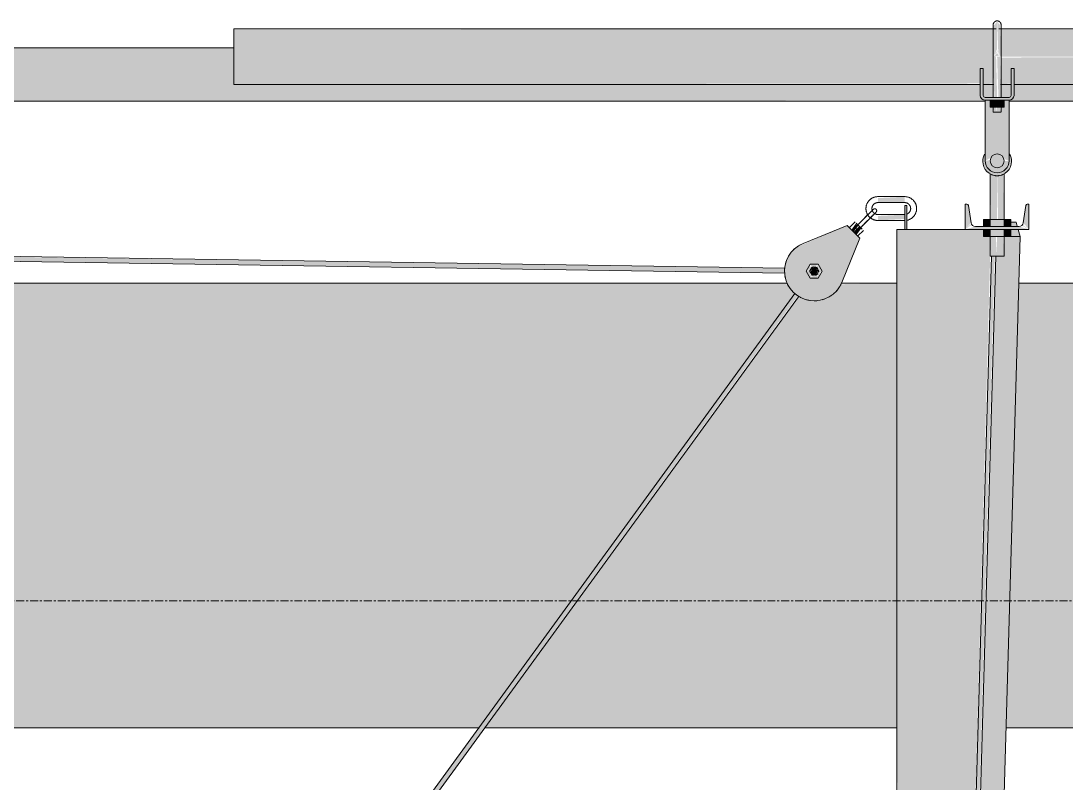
# Model space of a CAD drawing. Header units: inches. Extents: x 21380 to 98133, y -290 to 853.
# Drawn here: x 32478.8 to 32544.5, y 246.5 to 294.5 of the extents above; entities that cross this region are included whole.
import ezdxf

# ---------------------------------------------------------------- set-up
doc = ezdxf.new("R2010")
doc.units = ezdxf.units.IN
doc.header["$MEASUREMENT"] = 0
doc.linetypes.add('Grid Line 1_2_', pattern=[0.875, 0.5, -0.125, 0.125, -0.125])
for name, color, linetype, lineweight in [('A-FLOR-LEVL', 51, 'Continuous', 9), ('M-HVAC-DUCT', 70, 'Continuous', 9), ('Q-SPCQ', 91, 'Continuous', 9), ('S-BEAM', 12, 'Continuous', 9)]:
    doc.layers.add(name, color=color, linetype=linetype, lineweight=lineweight)

# ---------------------------------------------------------------- blocks, each defined once
blk = doc.blocks.new('Basketball_Backstop-Performance_Sports_Systems-3103-Ceiling_Hung - 27_-0_ to 27_-11 7_8_-706978-Building Section - North_South looking East _ Fitness Center')
at = {"layer": 'Q-SPCQ'}
h = blk.add_hatch(color=256, dxfattribs=at)
h.paths.add_polyline_path([(22184.501, 292.25), (22184.803, 292.321), (22184.667, 292.477), (22184.553, 292.321)], flags=0)
h.paths.add_polyline_path([(22184.461, 292.25), (22184.501, 292.25), (22184.501, 292.339)], flags=0)
h.paths.add_polyline_path([(22136.678, 292.25), (22184.461, 292.25), (22184.437, 294), (22136.678, 293.94), (22136.678, 292.703)], flags=0)
h.paths.add_polyline_path([(22184.855, 292.25), (22184.856, 292.336), (22184.803, 292.392)], flags=0)
h.paths.add_polyline_path([(22184.894, 292.25), (22232.678, 292.25), (22232.678, 294), (22184.882, 293.94), (22184.888, 292.475)], flags=0)
h = blk.add_hatch(color=256, dxfattribs=at)
h.paths.add_polyline_path([(22184.501, 292.25), (22184.678, 292.574), (22184.608, 292.542), (22184.553, 292.392)], flags=0)
h.paths.add_polyline_path([(22184.461, 292.25), (22184.678, 292.733), (22184.678, 294.444), (22184.437, 294.188), (22184.465, 293.795), (22184.47, 292.574)], flags=0)
h = blk.add_hatch(color=256, dxfattribs=at)
h.paths.add_polyline_path([(22184.678, 292.733), (22184.745, 292.399), (22184.748, 292.542), (22184.736, 292.574)], flags=0)
h.paths.add_polyline_path([(22184.894, 292.25), (22184.855, 294.264), (22184.678, 294.444), (22184.749, 292.574), (22184.856, 292.336)], flags=0)
h = blk.add_hatch(color=256, dxfattribs=at)
h.paths.add_polyline_path([(22136.678, 290.5), (22183.615, 290.56), (22183.615, 291), (22183.803, 291), (22183.803, 290.5), (22184.436, 290.56), (22184.436, 292.25), (22136.678, 292.25), (22136.678, 290.56)], flags=0)
h.paths.add_polyline_path([(22185.74, 290.5), (22232.678, 290.56), (22232.678, 292.25), (22184.919, 292.194), (22184.919, 290.5), (22185.553, 290.56), (22185.553, 291), (22185.74, 291), (22185.74, 290.529)], flags=0)
h = blk.add_hatch(color=256, dxfattribs=at)
h.paths.add_polyline_path([(22184.613, 288.75), (22184.678, 288.75), (22184.608, 289.062), (22184.436, 289.062), (22184.501, 288.75), (22184.553, 288.75)], flags=0)
h.paths.add_polyline_path([(22184.539, 289.687), (22184.678, 289.687), (22184.613, 292.25), (22184.436, 292.25), (22184.501, 289.687)], flags=0)
h = blk.add_hatch(color=256, dxfattribs=at)
h.paths.add_polyline_path([(22184.743, 288.75), (22184.919, 288.75), (22184.855, 289.062), (22184.678, 289.062), (22184.678, 288.75)], flags=0)
h.paths.add_polyline_path([(22184.803, 289.687), (22184.919, 289.687), (22184.855, 292.25), (22184.678, 292.25), (22184.759, 289.687)], flags=0)
h = blk.add_hatch(color=256, dxfattribs=at)
h.paths.add_polyline_path([(22185.428, 289.5), (22185.428, 289.687), (22183.928, 289.687), (22183.928, 289.5)], flags=0)
h.paths.add_polyline_path([(22183.803, 289.812), (22183.803, 291), (22183.615, 291), (22183.615, 289.812)], flags=0)
h.paths.add_polyline_path([(22185.553, 289.812), (22185.74, 289.812), (22185.74, 291), (22185.553, 291)], flags=0)
h = blk.add_hatch(color=256, dxfattribs=at)
h.paths.add_polyline_path([(22184.678, 284.937), (22185.053, 285.038), (22185.327, 285.312), (22185.428, 285.687), (22185.1, 285.687), (22185.018, 285.491), (22184.737, 285.272), (22184.379, 285.389), (22184.299, 285.586), (22184.296, 285.744), (22183.928, 285.687), (22184.028, 285.312), (22184.303, 285.038), (22184.484, 284.963)], flags=0)
h.paths.add_polyline_path([(22185.428, 285.687), (22185.428, 289.5), (22185.115, 289.5), (22185.115, 289.062), (22184.919, 289.062), (22184.855, 288.75), (22184.436, 288.75), (22184.436, 289.062), (22184.24, 289.062), (22184.24, 289.5), (22183.928, 289.5), (22183.928, 285.687), (22184.299, 285.906), (22184.65, 286.099), (22184.987, 285.997), (22185.145, 285.801)], flags=0)
for points in [[(22184.678, 289.062), (22184.678, 289.5), (22184.24, 289.5), (22184.24, 289.062)], [(22184.678, 289.062), (22185.115, 289.062), (22185.115, 289.5), (22184.678, 289.5)], [(22184.678, 284.75), (22185.165, 284.898), (22185.481, 285.248), (22185.584, 285.656), (22185.463, 286.109), (22185.428, 286.072), (22185.37, 285.415), (22185.19, 285.144), (22184.804, 284.954), (22184.436, 284.983), (22184.127, 285.184), (22183.953, 285.493), (22183.893, 286.109), (22183.777, 285.615), (22183.893, 285.203), (22184.225, 284.871), (22184.605, 284.76)], [(22184.791, 285.265), (22185.1, 285.574), (22185.1, 285.801), (22184.897, 286.066), (22184.565, 286.11), (22184.299, 285.906), (22184.299, 285.469), (22184.459, 285.309)], [(22178.865, 283.069), (22178.865, 283.431), (22177.178, 283.344), (22177.178, 283.069)], [(22178.99, 281.375), (22178.99, 282.875), (22178.865, 282.875), (22178.865, 281.375)], [(22177.178, 281.944), (22178.865, 282.031), (22178.865, 282.306), (22177.178, 282.219), (22177.178, 281.963)], [(22175.653, 281.225), (22175.962, 281.623), (22175.764, 281.711), (22175.52, 281.357), (22175.584, 281.294)], [(22175.84, 281.037), (22176.139, 281.446), (22176.006, 281.578), (22175.653, 281.225), (22175.785, 281.092)], [(22184.245, 281.555), (22184.245, 281.992), (22183.812, 281.992), (22183.812, 281.555)], [(22183.812, 280.937), (22184.245, 280.937), (22184.245, 281.375), (22183.812, 281.375)], [(22185.111, 281.555), (22185.111, 281.992), (22184.245, 281.992), (22184.245, 281.555)], [(22185.111, 280.937), (22185.111, 281.375), (22184.245, 281.375), (22184.245, 280.937)], [(22185.111, 281.555), (22185.544, 281.585), (22185.544, 281.992), (22185.111, 281.992), (22185.111, 281.585)], [(22185.111, 280.937), (22185.544, 280.937), (22185.544, 281.375), (22185.111, 281.375)], [(22181.875, 152.543), (22182.463, 152.543), (22186.13, 280.918), (22185.114, 280.918), (22185.056, 279.687), (22184.601, 279.687), (22180.969, 152.543)], [(22180.969, 152.543), (22184.526, 279.687), (22184.32, 279.687), (22180.944, 159.485), (22180.944, 152.633)], [(22173.053, 278.533), (22173.303, 278.533), (22173.402, 278.783), (22173.243, 278.991), (22173.001, 278.927), (22172.961, 278.625)]]:
    blk.add_hatch(color=256, dxfattribs=at).paths.add_polyline_path(points, flags=0)
h = blk.add_hatch(color=256, dxfattribs=at)
h.paths.add_polyline_path([(22184.678, 279.687), (22184.593, 280.937), (22184.242, 280.937), (22184.299, 279.687), (22184.565, 279.687)], flags=0)
h.paths.add_polyline_path([(22184.338, 281.992), (22184.678, 281.992), (22184.678, 284.75), (22184.247, 284.781), (22184.299, 281.992)], flags=0)
h = blk.add_hatch(color=256, dxfattribs=at)
h.paths.add_polyline_path([(22185.057, 279.687), (22185.115, 279.687), (22185.057, 280.937), (22184.678, 280.937), (22184.678, 279.687), (22184.987, 279.687)], flags=0)
h.paths.add_polyline_path([(22184.866, 281.992), (22185.112, 281.992), (22185.056, 284.833), (22184.678, 284.75), (22184.739, 281.992), (22184.808, 281.992)], flags=0)
h = blk.add_hatch(color=256, dxfattribs=at)
h.paths.add_polyline_path([(22186.678, 281.375), (22186.678, 282.955), (22186.486, 282.879), (22186.321, 281.793), (22186.499, 281.585)], flags=0)
h.paths.add_polyline_path([(22186.678, 281.375), (22186.271, 281.671), (22186.295, 281.585)], flags=0)
h.paths.add_polyline_path([(22182.678, 281.375), (22183.035, 281.793), (22182.869, 282.879), (22182.678, 282.955), (22182.678, 281.585)], flags=0)
h.paths.add_polyline_path([(22182.678, 281.375), (22183.084, 281.671), (22183.052, 281.729), (22182.9, 281.585)], flags=0)
h.paths.add_polyline_path([(22186.678, 281.375), (22186.044, 281.555), (22183.312, 281.555), (22182.678, 281.375)], flags=0)
h = blk.add_hatch(color=256, dxfattribs=at)
h.paths.add_polyline_path([(22173.09, 276.877), (22173.548, 276.912), (22173.985, 277.058), (22174.613, 277.559), (22174.689, 277.64), (22174.914, 278.042), (22176.05, 280.827), (22175.255, 281.623), (22172.068, 280.261), (22171.733, 279.945), (22171.485, 279.557), (22171.34, 279.121), (22171.305, 278.662), (22171.383, 278.208), (22171.569, 277.787), (22171.852, 277.424), (22172.215, 277.141), (22172.636, 276.955)], flags=0)
h.paths.add_polyline_path([(22172.925, 278.312), (22173.053, 278.5), (22172.946, 278.49), (22172.926, 278.322)], flags=0)
h.paths.add_polyline_path([(22172.925, 279.187), (22173.034, 278.991), (22173.084, 279.069), (22172.961, 279.161)], flags=0)
h.paths.add_polyline_path([(22173.43, 279.187), (22173.303, 279), (22173.408, 278.993), (22173.425, 279.143)], flags=0)
h.paths.add_polyline_path([(22173.683, 278.75), (22173.449, 278.823), (22173.482, 278.663), (22173.675, 278.746)], flags=0)
h.paths.add_polyline_path([(22173.43, 278.312), (22173.352, 278.532), (22173.278, 278.426), (22173.402, 278.333)], flags=0)
h.paths.add_polyline_path([(22173.282, 278.312), (22172.886, 278.38), (22172.7, 278.797), (22172.963, 279.187), (22173.456, 279.143), (22173.634, 278.665), (22173.336, 278.312)], flags=0)
h.paths.add_polyline_path([(22172.92, 278.643), (22172.861, 278.831), (22172.698, 278.739), (22172.868, 278.665)], flags=0)
h = blk.add_hatch(color=256, dxfattribs=at)
h.paths.add_polyline_path([(22178.365, 116), (22181.678, 116), (22181.678, 119.75), (22178.365, 119.75), (22178.368, 119.312), (22179.053, 119.312), (22179.053, 119.125), (22178.365, 119.125)], flags=0)
h.paths.add_polyline_path([(22178.487, 120.25), (22181.678, 120.25), (22181.678, 128.783), (22178.63, 128.813), (22178.478, 128.814), (22178.365, 128.793), (22178.369, 120.875), (22179.053, 120.875), (22179.053, 120.687), (22178.365, 120.687), (22178.368, 120.25), (22178.478, 120.25)], flags=0)
h.paths.add_polyline_path([(22181.188, 129), (22181.678, 129.125), (22181.678, 129.177), (22181.205, 129.006)], flags=0)
h.paths.add_polyline_path([(22181.678, 128.823), (22181.678, 128.935), (22181.534, 128.875)], flags=0)
h.paths.add_polyline_path([(22178.604, 129.172), (22179.59, 129.211), (22181.188, 129.213), (22181.678, 129.25), (22181.678, 135.437), (22178.365, 135.437), (22178.378, 135), (22179.053, 135), (22179.053, 134.812), (22178.365, 134.812), (22178.374, 129.207), (22178.647, 129.189)], flags=0)
h.paths.add_polyline_path([(22179.053, 135.937), (22181.678, 135.937), (22181.678, 152.543), (22180.969, 152.543), (22180.944, 152.633), (22180.944, 161.75), (22178.365, 161.75), (22178.396, 161.312), (22179.053, 161.312), (22179.053, 161.125), (22178.365, 161.125), (22178.379, 136.562), (22179.053, 136.562), (22179.053, 136.375), (22178.365, 136.375), (22178.379, 135.937), (22178.873, 135.937)], flags=0)
h.paths.add_polyline_path([(22180.966, 162.25), (22181.678, 187.186), (22181.678, 224.783), (22178.63, 224.813), (22178.44, 224.81), (22178.365, 224.793), (22178.397, 162.875), (22179.053, 162.875), (22179.053, 162.687), (22178.365, 162.687), (22178.397, 162.25), (22180.944, 162.25)], flags=0)
h.paths.add_polyline_path([(22181.678, 224.823), (22181.678, 224.935), (22181.534, 224.875)], flags=0)
h.paths.add_polyline_path([(22181.188, 225), (22181.678, 225.125), (22181.678, 225.177), (22181.367, 225.065)], flags=0)
h.paths.add_polyline_path([(22178.604, 225.172), (22179.59, 225.211), (22181.188, 225.213), (22181.678, 225.25), (22181.678, 281.375), (22178.365, 281.375), (22178.44, 225.213), (22178.647, 225.189)], flags=0)
h = blk.add_hatch(color=256, dxfattribs=at)
h.paths.add_polyline_path([(22183.785, 116), (22184.99, 116), (22184.99, 119.802), (22184.601, 119.769), (22184.32, 119.751), (22181.678, 119.75), (22181.678, 116), (22183.766, 116)], flags=0)
h.paths.add_polyline_path([(22181.678, 119.823), (22181.875, 119.961), (22181.678, 119.875)], flags=0)
h.paths.add_polyline_path([(22182.168, 120), (22181.678, 120.125), (22181.699, 120.062), (22181.875, 120.039)], flags=0)
h.paths.add_polyline_path([(22184.752, 120.172), (22184.88, 120.217), (22184.99, 120.25), (22184.99, 128.125), (22184.303, 128.125), (22184.303, 128.312), (22184.99, 128.312), (22184.99, 128.75), (22181.678, 128.75), (22181.699, 120.178), (22183.352, 120.231), (22184.617, 120.189)], flags=0)
h.paths.add_polyline_path([(22182.535, 129.25), (22184.99, 129.25), (22184.99, 129.687), (22184.303, 129.687), (22184.303, 129.875), (22184.99, 129.875), (22184.99, 135.489), (22184.585, 135.451), (22184.32, 135.438), (22181.678, 135.437), (22181.747, 129.25), (22181.875, 129.25)], flags=0)
h.paths.add_polyline_path([(22181.678, 135.511), (22181.78, 135.636), (22181.678, 135.562)], flags=0)
h.paths.add_polyline_path([(22182.168, 135.687), (22181.678, 135.812), (22181.678, 135.752), (22181.875, 135.726)], flags=0)
h.paths.add_polyline_path([(22184.752, 135.86), (22184.877, 135.905), (22184.99, 135.937), (22184.909, 161.811), (22184.601, 161.769), (22184.32, 161.751), (22182.727, 161.77), (22182.463, 152.543), (22181.678, 152.543), (22181.678, 135.864), (22183.417, 135.915), (22184.617, 135.876)], flags=0)
h.paths.add_polyline_path([(22184.752, 162.172), (22184.877, 162.217), (22184.99, 162.25), (22184.951, 224.125), (22184.508, 224.125), (22182.759, 162.243), (22184.282, 162.23), (22184.639, 162.186)], flags=0)
h.paths.add_polyline_path([(22181.678, 187.186), (22182.751, 224.75), (22181.678, 224.75), (22181.678, 193.673)], flags=0)
h.paths.add_polyline_path([(22184.951, 224.312), (22184.99, 224.312), (22184.952, 224.75), (22184.526, 224.75), (22184.547, 224.312), (22184.877, 224.312)], flags=0)
h.paths.add_polyline_path([(22181.678, 225.25), (22182.765, 225.25), (22184.24, 279.687), (22184.24, 280.937), (22183.812, 280.937), (22183.812, 281.375), (22181.678, 281.375), (22181.678, 227.861)], flags=0)
h.paths.add_polyline_path([(22184.636, 225.25), (22184.99, 225.25), (22184.952, 225.687), (22184.552, 225.687), (22184.547, 225.25)], flags=0)
h.paths.add_polyline_path([(22184.636, 225.875), (22184.99, 225.875), (22184.962, 240.034), (22184.558, 225.875)], flags=0)
h = blk.add_hatch(color=256, dxfattribs=at)
h.paths.add_polyline_path([(22185.114, 280.918), (22186.13, 280.918), (22186.002, 281.375), (22185.544, 281.375), (22185.544, 280.937), (22185.114, 280.937)], flags=0)
h.paths.add_polyline_path([(22185.952, 281.555), (22185.875, 281.832), (22185.544, 281.832), (22185.544, 281.555)], flags=0)
h = blk.add_hatch(color=256, dxfattribs=at)
h.paths.add_polyline_path([(22171.312, 278.622), (22171.303, 278.935), (22031.546, 280.987), (22031.553, 280.753), (22171.305, 278.622)], flags=0)
h.paths.add_polyline_path([(22172.943, 278.633), (22172.975, 278.731), (22172.939, 278.635)], flags=0)
h.paths.add_polyline_path([(22029.932, 280.822), (22029.935, 281.044), (22029.894, 280.934), (22029.928, 280.823)], flags=0)
h = blk.add_hatch(color=256, dxfattribs=at)
h.paths.add_polyline_path([(22172.925, 278.312), (22173.402, 278.333), (22173.178, 278.5)], flags=0)
h.paths.add_polyline_path([(22172.925, 278.312), (22172.961, 278.625), (22172.673, 278.75), (22172.798, 278.532)], flags=0)
h.paths.add_polyline_path([(22173.43, 278.312), (22173.558, 278.696), (22173.402, 278.556), (22173.428, 278.335)], flags=0)
h.paths.add_polyline_path([(22172.925, 279.187), (22173.178, 279), (22173.43, 279.187)], flags=0)
h.paths.add_polyline_path([(22172.673, 278.75), (22172.955, 278.927), (22172.899, 279.143), (22172.733, 278.854)], flags=0)
h.paths.add_polyline_path([(22173.683, 278.75), (22173.425, 279.143), (22173.428, 278.86)], flags=0)
h = blk.add_hatch(color=256, dxfattribs=at)
h.paths.add_polyline_path([(22123.524, 210.221), (22123.519, 210.36), (22123.334, 210.456), (22123.376, 210.414), (22123.52, 210.225)], flags=0)
h.paths.add_polyline_path([(22125.499, 212.937), (22172.144, 277.196), (22171.959, 277.34), (22125.202, 212.983), (22125.443, 212.993), (22125.499, 212.937)], flags=0)
h.paths.add_polyline_path([(22173.142, 278.473), (22173.117, 278.533), (22172.977, 278.609), (22173.116, 278.477)], flags=0)
for p, q in [((22184.618, 294), (22136.678, 294)), ((22136.678, 292.25), (22136.678, 294)), ((22232.678, 294), (22184.788, 294)), ((22136.678, 290.5), (22136.678, 292.25)), ((22184.428, 292.25), (22184.428, 289.687)), ((22184.928, 289.687), (22184.928, 292.25)), ((22183.803, 291.5), (22183.615, 291.5)), ((22183.615, 291), (22183.615, 291.5)), ((22183.615, 291.5), (22183.615, 291.369)), ((22183.803, 291.5), (22183.615, 291.5)), ((22183.615, 291.346), (22183.615, 291.003)), ((22183.803, 291.369), (22183.803, 291.5)), ((22183.803, 291.5), (22183.803, 291)), ((22183.803, 291.003), (22183.803, 291.346)), ((22185.74, 291.5), (22185.553, 291.5)), ((22185.553, 291), (22185.553, 291.5)), ((22185.553, 291.5), (22185.553, 291.369)), ((22185.74, 291.5), (22185.553, 291.5)), ((22185.553, 291.346), (22185.553, 291.003)), ((22185.74, 291.369), (22185.74, 291.5)), ((22185.74, 291.5), (22185.74, 291)), ((22185.74, 291.003), (22185.74, 291.346)), ((22183.615, 289.812), (22183.615, 291)), ((22183.803, 291), (22183.803, 289.812)), ((22185.553, 291), (22185.553, 289.812)), ((22185.74, 289.812), (22185.74, 291)), ((22136.678, 290.5), (22183.615, 290.5)), ((22183.803, 290.5), (22184.461, 290.5)), ((22184.428, 290.5), (22184.428, 289.687)), ((22184.428, 290.5), (22184.428, 289.687)), ((22184.428, 290.5), (22184.428, 289.687)), ((22184.894, 290.5), (22185.553, 290.5)), ((22184.928, 289.687), (22184.928, 290.5)), ((22184.928, 289.687), (22184.928, 290.5)), ((22184.928, 289.687), (22184.928, 290.5)), ((22185.74, 290.5), (22232.678, 290.5)), ((22185.428, 289.687), (22183.928, 289.687)), ((22183.928, 289.5), (22183.928, 285.687)), ((22183.928, 289.5), (22185.428, 289.5)), ((22184.24, 289.5), (22184.24, 289.062)), ((22184.428, 289.5), (22184.428, 288.75)), ((22184.678, 289.062), (22184.678, 289.5)), ((22184.928, 288.75), (22184.928, 289.5)), ((22185.115, 289.5), (22185.115, 289.062)), ((22185.428, 285.687), (22185.428, 289.5)), ((22184.678, 289.062), (22184.24, 289.062)), ((22184.678, 288.75), (22184.436, 288.75)), ((22185.115, 289.062), (22184.678, 289.062)), ((22184.919, 288.75), (22184.678, 288.75)), ((22184.24, 284.862), (22184.24, 281.992)), ((22184.24, 284.862), (22184.24, 281.992)), ((22185.115, 281.992), (22185.115, 284.862)), ((22185.115, 281.992), (22185.115, 284.862)), ((22178.865, 283.437), (22177.178, 283.437)), ((22177.178, 283.062), (22178.865, 283.062)), ((22178.865, 281.375), (22178.865, 282.875)), ((22178.99, 282.875), (22178.865, 282.875)), ((22178.99, 282.875), (22178.99, 281.375)), ((22182.78, 282.955), (22182.678, 282.955)), ((22182.678, 282.955), (22182.678, 281.375)), ((22183.035, 281.793), (22182.869, 282.879)), ((22186.486, 282.879), (22186.321, 281.793)), ((22186.678, 282.955), (22186.575, 282.955)), ((22186.678, 281.375), (22186.678, 282.955)), ((22178.865, 282.312), (22177.178, 282.312)), ((22175.255, 281.623), (22172.469, 280.486)), ((22175.255, 281.623), (22176.05, 280.827)), ((22175.741, 281.844), (22175.388, 281.49)), ((22175.819, 281.766), (22176.006, 281.578)), ((22176.006, 281.578), (22176.194, 281.391)), ((22177.178, 281.937), (22178.865, 281.937)), ((22178.365, 281.375), (22178.365, 225.168)), ((22178.365, 281.375), (22181.678, 281.375)), ((22181.678, 281.375), (22182.684, 281.375)), ((22182.678, 281.375), (22186.678, 281.375)), ((22186.044, 281.555), (22183.312, 281.555)), ((22183.812, 281.992), (22184.245, 281.992)), ((22183.812, 281.555), (22183.812, 281.992)), ((22183.812, 280.937), (22183.812, 281.375)), ((22184.245, 281.992), (22185.111, 281.992)), ((22184.245, 281.992), (22184.245, 281.555)), ((22184.245, 281.375), (22184.245, 280.937)), ((22185.111, 281.992), (22185.544, 281.992)), ((22185.111, 281.992), (22185.111, 281.555)), ((22185.111, 281.375), (22185.111, 280.937)), ((22185.544, 281.992), (22185.544, 281.555)), ((22185.875, 281.832), (22185.544, 281.832)), ((22185.544, 281.375), (22185.544, 280.937)), ((22185.944, 281.585), (22185.875, 281.832)), ((22186.13, 280.918), (22186.002, 281.375)), ((22171.326, 278.935), (22031.534, 281.065)), ((22031.534, 280.753), (22171.312, 278.622)), ((22174.914, 278.042), (22176.05, 280.827)), ((22175.918, 280.96), (22176.271, 281.313)), ((22182.463, 152.543), (22186.13, 280.918)), ((22184.245, 280.937), (22183.812, 280.937)), ((22184.24, 280.937), (22184.24, 279.687)), ((22185.111, 280.937), (22184.245, 280.937)), ((22185.09, 280.918), (22186.13, 280.918)), ((22185.544, 280.937), (22185.111, 280.937)), ((22185.115, 279.687), (22185.115, 280.937)), ((22184.32, 279.687), (22180.965, 162.238)), ((22184.601, 279.687), (22180.969, 152.543)), ((22184.678, 279.687), (22184.24, 279.687)), ((22185.115, 279.687), (22184.678, 279.687)), ((22172.925, 279.187), (22172.673, 278.75)), ((22172.673, 278.75), (22172.925, 278.312)), ((22173.43, 279.187), (22172.925, 279.187)), ((22173.398, 278.903), (22173.309, 278.904)), ((22173.683, 278.75), (22173.43, 279.187)), ((22173.43, 278.312), (22173.683, 278.75)), ((22172.925, 278.312), (22173.43, 278.312)), ((22171.959, 277.34), (22125.123, 212.951)), ((22125.499, 212.937), (22172.192, 277.129))]:
    blk.add_line(p, q, dxfattribs=at)
at = {"layer": 'Q-SPCQ', "flags": 128}
for points in [[(22184.428, 294.25), (22184.428, 294.26), (22184.429, 294.27), (22184.43, 294.28), (22184.431, 294.29), (22184.433, 294.3), (22184.435, 294.309), (22184.438, 294.319), (22184.441, 294.329), (22184.444, 294.338), (22184.448, 294.347), (22184.452, 294.356), (22184.456, 294.365), (22184.461, 294.374), (22184.466, 294.383), (22184.471, 294.391), (22184.477, 294.399), (22184.483, 294.407), (22184.49, 294.415), (22184.497, 294.422), (22184.504, 294.429), (22184.511, 294.436), (22184.519, 294.443), (22184.526, 294.449), (22184.534, 294.455), (22184.543, 294.46), (22184.551, 294.466), (22184.56, 294.47), (22184.569, 294.475), (22184.578, 294.479), (22184.587, 294.483), (22184.597, 294.486), (22184.606, 294.49), (22184.616, 294.492), (22184.626, 294.494), (22184.635, 294.496), (22184.645, 294.498), (22184.655, 294.499), (22184.665, 294.5), (22184.675, 294.5), (22184.678, 294.5)], [(22184.428, 294.25), (22184.428, 294.26), (22184.429, 294.27), (22184.43, 294.28), (22184.431, 294.29), (22184.433, 294.3), (22184.435, 294.309), (22184.438, 294.319), (22184.441, 294.329), (22184.444, 294.338), (22184.448, 294.347), (22184.452, 294.356), (22184.456, 294.365), (22184.461, 294.374), (22184.466, 294.383), (22184.471, 294.391), (22184.477, 294.399), (22184.483, 294.407), (22184.49, 294.415), (22184.497, 294.422), (22184.504, 294.429), (22184.511, 294.436), (22184.519, 294.443), (22184.526, 294.449), (22184.534, 294.455), (22184.543, 294.46), (22184.551, 294.466), (22184.56, 294.47), (22184.569, 294.475), (22184.578, 294.479), (22184.587, 294.483), (22184.597, 294.486), (22184.606, 294.49), (22184.616, 294.492), (22184.626, 294.494), (22184.635, 294.496), (22184.645, 294.498), (22184.655, 294.499), (22184.665, 294.5), (22184.675, 294.5), (22184.678, 294.5)], [(22184.428, 294.233), (22184.428, 294.242), (22184.428, 294.247), (22184.428, 294.25)], [(22184.428, 294.25), (22184.428, 294.248), (22184.428, 294.244), (22184.428, 294.236)], [(22184.428, 293.975), (22184.428, 294.014), (22184.428, 294.05), (22184.428, 294.084), (22184.428, 294.114), (22184.428, 294.142), (22184.428, 294.166), (22184.428, 294.187), (22184.428, 294.206), (22184.428, 294.221), (22184.428, 294.233), (22184.428, 294.242), (22184.428, 294.247), (22184.428, 294.25)], [(22184.428, 294.25), (22184.428, 294.248), (22184.428, 294.244), (22184.428, 294.236), (22184.428, 294.224), (22184.428, 294.21), (22184.428, 294.193), (22184.428, 294.172), (22184.428, 294.148), (22184.428, 294.122), (22184.428, 294.092), (22184.428, 294.06), (22184.428, 294.024), (22184.428, 293.986), (22184.428, 293.945), (22184.428, 293.901), (22184.428, 293.854), (22184.428, 293.805), (22184.428, 293.754), (22184.428, 293.7), (22184.428, 293.643), (22184.428, 293.585), (22184.428, 293.524), (22184.428, 293.462), (22184.428, 293.397), (22184.428, 293.331), (22184.428, 293.262), (22184.428, 293.193), (22184.428, 293.121), (22184.428, 293.049), (22184.428, 292.975), (22184.428, 292.9), (22184.428, 292.823), (22184.428, 292.746), (22184.428, 292.668), (22184.428, 292.59), (22184.428, 292.511), (22184.428, 292.431), (22184.428, 292.352), (22184.428, 292.272), (22184.428, 292.25)], [(22184.428, 294.014), (22184.428, 294.05), (22184.428, 294.084)], [(22184.428, 294.06), (22184.428, 294.024), (22184.428, 293.986)], [(22184.678, 294.5), (22184.688, 294.5), (22184.698, 294.499), (22184.708, 294.498), (22184.718, 294.497), (22184.727, 294.495), (22184.737, 294.493), (22184.747, 294.49), (22184.756, 294.487), (22184.766, 294.484), (22184.775, 294.48), (22184.784, 294.476), (22184.793, 294.472), (22184.802, 294.467), (22184.811, 294.462), (22184.819, 294.456), (22184.827, 294.451), (22184.835, 294.444), (22184.843, 294.438), (22184.85, 294.431), (22184.857, 294.424), (22184.864, 294.417), (22184.87, 294.409), (22184.877, 294.401), (22184.883, 294.393), (22184.888, 294.385), (22184.893, 294.377), (22184.898, 294.368), (22184.903, 294.359), (22184.907, 294.35), (22184.911, 294.341), (22184.914, 294.331), (22184.917, 294.322), (22184.92, 294.312), (22184.922, 294.302), (22184.924, 294.292), (22184.926, 294.283), (22184.927, 294.273), (22184.927, 294.263), (22184.928, 294.253), (22184.928, 294.25)], [(22184.678, 294.5), (22184.688, 294.5), (22184.698, 294.499), (22184.708, 294.498), (22184.718, 294.497), (22184.727, 294.495), (22184.737, 294.493), (22184.747, 294.49), (22184.756, 294.487), (22184.766, 294.484), (22184.775, 294.48), (22184.784, 294.476), (22184.793, 294.472), (22184.802, 294.467), (22184.811, 294.462), (22184.819, 294.456), (22184.827, 294.451), (22184.835, 294.444), (22184.843, 294.438), (22184.85, 294.431), (22184.857, 294.424), (22184.864, 294.417), (22184.87, 294.409), (22184.877, 294.401), (22184.883, 294.393), (22184.888, 294.385), (22184.893, 294.377), (22184.898, 294.368), (22184.903, 294.359), (22184.907, 294.35), (22184.911, 294.341), (22184.914, 294.331), (22184.917, 294.322), (22184.92, 294.312), (22184.922, 294.302), (22184.924, 294.292), (22184.926, 294.283), (22184.927, 294.273), (22184.927, 294.263), (22184.928, 294.253), (22184.928, 294.25)], [(22184.928, 294.233), (22184.928, 294.242), (22184.928, 294.247), (22184.928, 294.25)], [(22184.928, 294.25), (22184.928, 294.248), (22184.928, 294.244), (22184.928, 294.236)], [(22184.928, 292.25), (22184.928, 292.33), (22184.928, 292.41), (22184.928, 292.489), (22184.928, 292.569), (22184.928, 292.647), (22184.928, 292.725), (22184.928, 292.803), (22184.928, 292.879), (22184.928, 292.955), (22184.928, 293.029), (22184.928, 293.102), (22184.928, 293.174), (22184.928, 293.244), (22184.928, 293.312), (22184.928, 293.379), (22184.928, 293.444), (22184.928, 293.508), (22184.928, 293.569), (22184.928, 293.628), (22184.928, 293.685), (22184.928, 293.739), (22184.928, 293.791), (22184.928, 293.841), (22184.928, 293.888), (22184.928, 293.933), (22184.928, 293.975), (22184.928, 294.014), (22184.928, 294.05), (22184.928, 294.084), (22184.928, 294.114), (22184.928, 294.142), (22184.928, 294.166), (22184.928, 294.187), (22184.928, 294.206), (22184.928, 294.221), (22184.928, 294.233), (22184.928, 294.242), (22184.928, 294.247), (22184.928, 294.25)], [(22184.928, 294.25), (22184.928, 294.248), (22184.928, 294.244), (22184.928, 294.236), (22184.928, 294.224), (22184.928, 294.21), (22184.928, 294.193), (22184.928, 294.172), (22184.928, 294.148), (22184.928, 294.122), (22184.928, 294.092), (22184.928, 294.06), (22184.928, 294.024), (22184.928, 293.986)], [(22184.928, 294.014), (22184.928, 294.05), (22184.928, 294.084)], [(22184.928, 294.06), (22184.928, 294.024), (22184.928, 293.986)], [(22177.178, 283.437), (22177.148, 283.437), (22177.118, 283.435), (22177.088, 283.432), (22177.058, 283.428), (22177.029, 283.423), (22177, 283.416), (22176.971, 283.408), (22176.942, 283.399), (22176.914, 283.389), (22176.886, 283.378), (22176.858, 283.366), (22176.831, 283.353), (22176.805, 283.338), (22176.779, 283.323), (22176.754, 283.307), (22176.73, 283.289), (22176.706, 283.271), (22176.683, 283.251), (22176.661, 283.231), (22176.64, 283.21), (22176.619, 283.188), (22176.6, 283.165), (22176.581, 283.142), (22176.563, 283.118), (22176.547, 283.093), (22176.531, 283.067), (22176.516, 283.041), (22176.503, 283.014), (22176.49, 282.987), (22176.479, 282.959), (22176.468, 282.931), (22176.459, 282.903), (22176.451, 282.874), (22176.444, 282.844), (22176.439, 282.815), (22176.434, 282.785), (22176.431, 282.756), (22176.429, 282.726), (22176.428, 282.696), (22176.428, 282.687)], [(22179.615, 282.687), (22179.615, 282.717), (22179.613, 282.747), (22179.61, 282.777), (22179.606, 282.807), (22179.6, 282.837), (22179.594, 282.866), (22179.586, 282.895), (22179.577, 282.923), (22179.567, 282.952), (22179.556, 282.98), (22179.544, 283.007), (22179.531, 283.034), (22179.516, 283.06), (22179.501, 283.086), (22179.484, 283.111), (22179.467, 283.135), (22179.448, 283.159), (22179.429, 283.182), (22179.409, 283.204), (22179.388, 283.226), (22179.366, 283.246), (22179.343, 283.266), (22179.32, 283.284), (22179.295, 283.302), (22179.271, 283.319), (22179.245, 283.334), (22179.219, 283.349), (22179.192, 283.363), (22179.165, 283.375), (22179.137, 283.387), (22179.109, 283.397), (22179.08, 283.406), (22179.051, 283.414), (22179.022, 283.421), (22178.993, 283.427), (22178.963, 283.431), (22178.933, 283.434), (22178.903, 283.437), (22178.873, 283.437), (22178.865, 283.437)], [(22176.428, 282.687), (22176.428, 282.658), (22176.43, 282.628), (22176.433, 282.598), (22176.437, 282.568), (22176.443, 282.538), (22176.449, 282.509), (22176.457, 282.48), (22176.466, 282.452), (22176.476, 282.423), (22176.487, 282.395), (22176.499, 282.368), (22176.513, 282.341), (22176.527, 282.315), (22176.542, 282.289), (22176.559, 282.264), (22176.576, 282.24), (22176.595, 282.216), (22176.614, 282.193), (22176.634, 282.171), (22176.655, 282.149), (22176.677, 282.129), (22176.7, 282.109), (22176.723, 282.091), (22176.748, 282.073), (22176.773, 282.056), (22176.798, 282.041), (22176.824, 282.026), (22176.851, 282.012), (22176.878, 282), (22176.906, 281.988), (22176.934, 281.978), (22176.963, 281.969), (22176.992, 281.961), (22177.021, 281.954), (22177.05, 281.948), (22177.08, 281.944), (22177.11, 281.941), (22177.14, 281.938), (22177.17, 281.938), (22177.178, 281.937)], [(22176.803, 282.687), (22176.803, 282.702), (22176.804, 282.717), (22176.806, 282.732), (22176.808, 282.747), (22176.81, 282.762), (22176.814, 282.777), (22176.817, 282.791), (22176.822, 282.805), (22176.827, 282.82), (22176.832, 282.834), (22176.839, 282.847), (22176.845, 282.861), (22176.852, 282.874), (22176.86, 282.887), (22176.868, 282.899), (22176.877, 282.911), (22176.886, 282.923), (22176.896, 282.935), (22176.906, 282.946), (22176.917, 282.957), (22176.928, 282.967), (22176.939, 282.977), (22176.951, 282.986), (22176.963, 282.995), (22176.975, 283.003), (22176.988, 283.011), (22177.001, 283.018), (22177.014, 283.025), (22177.028, 283.031), (22177.042, 283.037), (22177.056, 283.042), (22177.07, 283.047), (22177.085, 283.051), (22177.099, 283.054), (22177.114, 283.057), (22177.129, 283.059), (22177.144, 283.061), (22177.159, 283.062), (22177.174, 283.062), (22177.178, 283.062)], [(22177.178, 282.312), (22177.163, 282.313), (22177.148, 282.314), (22177.133, 282.315), (22177.118, 282.317), (22177.103, 282.32), (22177.089, 282.323), (22177.074, 282.327), (22177.06, 282.332), (22177.046, 282.337), (22177.032, 282.342), (22177.018, 282.348), (22177.005, 282.355), (22176.991, 282.362), (22176.979, 282.37), (22176.966, 282.378), (22176.954, 282.387), (22176.942, 282.396), (22176.931, 282.406), (22176.919, 282.416), (22176.909, 282.426), (22176.899, 282.437), (22176.889, 282.449), (22176.879, 282.46), (22176.871, 282.472), (22176.862, 282.485), (22176.854, 282.498), (22176.847, 282.511), (22176.84, 282.524), (22176.834, 282.538), (22176.828, 282.552), (22176.823, 282.566), (22176.819, 282.58), (22176.815, 282.594), (22176.811, 282.609), (22176.808, 282.624), (22176.806, 282.639), (22176.804, 282.653), (22176.803, 282.668), (22176.803, 282.683), (22176.803, 282.687)], [(22178.865, 283.062), (22178.88, 283.062), (22178.895, 283.061), (22178.91, 283.06), (22178.925, 283.058), (22178.94, 283.055), (22178.954, 283.052), (22178.969, 283.048), (22178.983, 283.043), (22178.997, 283.038), (22179.011, 283.033), (22179.025, 283.027), (22179.038, 283.02), (22179.052, 283.013), (22179.065, 283.005), (22179.077, 282.997), (22179.089, 282.988), (22179.101, 282.979), (22179.113, 282.969), (22179.124, 282.959), (22179.134, 282.949), (22179.145, 282.938), (22179.154, 282.926), (22179.164, 282.915), (22179.173, 282.903), (22179.181, 282.89), (22179.189, 282.877), (22179.196, 282.864), (22179.203, 282.851), (22179.209, 282.837), (22179.215, 282.823), (22179.22, 282.809), (22179.225, 282.795), (22179.229, 282.781), (22179.232, 282.766), (22179.235, 282.751), (22179.237, 282.736), (22179.239, 282.722), (22179.24, 282.707), (22179.24, 282.692), (22179.24, 282.687)], [(22178.985, 281.947), (22179.014, 281.952), (22179.044, 281.959), (22179.073, 281.967), (22179.101, 281.976), (22179.13, 281.986), (22179.157, 281.997), (22179.185, 282.009), (22179.212, 282.022), (22179.238, 282.037), (22179.264, 282.052), (22179.289, 282.068), (22179.313, 282.086), (22179.337, 282.104), (22179.36, 282.124), (22179.382, 282.144), (22179.403, 282.165), (22179.424, 282.187), (22179.443, 282.21), (22179.462, 282.233), (22179.48, 282.257), (22179.496, 282.282), (22179.512, 282.308), (22179.527, 282.334), (22179.54, 282.361), (22179.553, 282.388), (22179.564, 282.416), (22179.575, 282.444), (22179.584, 282.472), (22179.592, 282.501), (22179.599, 282.531), (22179.604, 282.56), (22179.609, 282.59), (22179.612, 282.619), (22179.614, 282.649), (22179.615, 282.679), (22179.615, 282.687)], [(22179.24, 282.687), (22179.24, 282.673), (22179.239, 282.658), (22179.238, 282.643), (22179.236, 282.628), (22179.233, 282.613), (22179.23, 282.598), (22179.226, 282.584), (22179.221, 282.57), (22179.216, 282.555), (22179.211, 282.541), (22179.205, 282.528), (22179.198, 282.514), (22179.191, 282.501), (22179.183, 282.488), (22179.175, 282.476), (22179.166, 282.464), (22179.157, 282.452), (22179.147, 282.44), (22179.137, 282.429), (22179.127, 282.418), (22179.116, 282.408), (22179.104, 282.398), (22179.092, 282.389), (22179.08, 282.38), (22179.068, 282.372), (22179.055, 282.364), (22179.042, 282.357), (22179.029, 282.35), (22179.015, 282.344), (22179.001, 282.338), (22178.987, 282.333)], [(22176.36, 282.109), (22176.339, 282.088), (22176.317, 282.066), (22176.296, 282.045), (22176.275, 282.024), (22176.254, 282.003), (22176.234, 281.983), (22176.213, 281.962), (22176.193, 281.942), (22176.173, 281.922), (22176.153, 281.902), (22176.134, 281.883), (22176.115, 281.864), (22176.096, 281.845), (22176.078, 281.827), (22176.06, 281.809), (22176.043, 281.792), (22176.026, 281.775), (22176.01, 281.759), (22175.994, 281.743), (22175.979, 281.728), (22175.965, 281.714), (22175.951, 281.7), (22175.938, 281.687), (22175.925, 281.674), (22175.914, 281.662), (22175.902, 281.651), (22175.892, 281.641), (22175.882, 281.631), (22175.874, 281.623), (22175.866, 281.614), (22175.858, 281.607), (22175.852, 281.601), (22175.846, 281.595), (22175.841, 281.59), (22175.837, 281.586), (22175.834, 281.583), (22175.832, 281.581), (22175.83, 281.579), (22175.829, 281.578)], [(22175.934, 281.683), (22175.947, 281.696), (22175.961, 281.71), (22175.975, 281.724), (22175.99, 281.739), (22176.006, 281.755), (22176.022, 281.771), (22176.039, 281.787), (22176.056, 281.805), (22176.073, 281.822), (22176.091, 281.84), (22176.11, 281.859), (22176.129, 281.878), (22176.148, 281.897), (22176.168, 281.917), (22176.188, 281.937), (22176.208, 281.957), (22176.228, 281.977), (22176.249, 281.998), (22176.27, 282.019), (22176.291, 282.04), (22176.312, 282.061), (22176.333, 282.082), (22176.354, 282.103), (22176.36, 282.109)], [(22176.36, 282.109), (22176.381, 282.13), (22176.402, 282.151), (22176.423, 282.172), (22176.444, 282.193), (22176.465, 282.214), (22176.486, 282.235), (22176.506, 282.255), (22176.527, 282.276), (22176.547, 282.296), (22176.566, 282.315), (22176.586, 282.335), (22176.605, 282.354), (22176.623, 282.372), (22176.641, 282.39), (22176.659, 282.408), (22176.677, 282.425), (22176.693, 282.442), (22176.709, 282.458), (22176.725, 282.474), (22176.74, 282.489), (22176.755, 282.504), (22176.769, 282.518), (22176.782, 282.531), (22176.794, 282.543), (22176.806, 282.555), (22176.817, 282.566), (22176.828, 282.576), (22176.837, 282.586), (22176.846, 282.595), (22176.854, 282.603), (22176.861, 282.61), (22176.868, 282.617), (22176.874, 282.622), (22176.878, 282.627), (22176.882, 282.631), (22176.886, 282.635), (22176.888, 282.637), (22176.889, 282.638), (22176.89, 282.639)], [(22176.89, 282.639), (22176.89, 282.639), (22176.888, 282.637), (22176.886, 282.635), (22176.883, 282.632), (22176.88, 282.629), (22176.875, 282.624), (22176.869, 282.618), (22176.863, 282.612), (22176.856, 282.605), (22176.848, 282.597), (22176.84, 282.589), (22176.83, 282.579), (22176.82, 282.569), (22176.809, 282.558), (22176.797, 282.546), (22176.785, 282.534), (22176.772, 282.521), (22176.758, 282.507), (22176.744, 282.493), (22176.729, 282.478), (22176.714, 282.463), (22176.698, 282.447), (22176.681, 282.43), (22176.664, 282.413), (22176.646, 282.395), (22176.628, 282.377), (22176.61, 282.359), (22176.591, 282.34), (22176.572, 282.321), (22176.552, 282.301), (22176.532, 282.281), (22176.512, 282.261), (22176.491, 282.24), (22176.471, 282.22), (22176.45, 282.199), (22176.429, 282.178), (22176.408, 282.157), (22176.387, 282.136), (22176.366, 282.114), (22176.36, 282.109)], [(22176.537, 281.932), (22176.558, 281.953), (22176.579, 281.974), (22176.6, 281.995), (22176.621, 282.016), (22176.642, 282.037), (22176.663, 282.058), (22176.683, 282.079), (22176.703, 282.099), (22176.723, 282.119), (22176.743, 282.139), (22176.762, 282.158), (22176.781, 282.177), (22176.8, 282.195), (22176.818, 282.214), (22176.836, 282.231), (22176.853, 282.249), (22176.87, 282.265), (22176.886, 282.282), (22176.902, 282.297), (22176.917, 282.312), (22176.931, 282.327), (22176.945, 282.341), (22176.958, 282.354), (22176.971, 282.366), (22176.983, 282.378), (22176.994, 282.389), (22177.004, 282.4), (22177.014, 282.409), (22177.023, 282.418), (22177.031, 282.426), (22177.038, 282.434), (22177.045, 282.44), (22177.05, 282.446), (22177.055, 282.451), (22177.059, 282.455), (22177.062, 282.458), (22177.065, 282.46), (22177.066, 282.462), (22177.067, 282.462)], [(22177.067, 282.462), (22177.066, 282.462), (22177.065, 282.461), (22177.063, 282.458), (22177.06, 282.456), (22177.056, 282.452), (22177.052, 282.447), (22177.046, 282.442), (22177.04, 282.435), (22177.033, 282.428), (22177.025, 282.42), (22177.016, 282.412), (22177.007, 282.402), (22176.997, 282.392), (22176.986, 282.381), (22176.974, 282.37), (22176.962, 282.357), (22176.949, 282.344), (22176.935, 282.331), (22176.921, 282.316), (22176.906, 282.301), (22176.891, 282.286), (22176.874, 282.27), (22176.858, 282.253), (22176.841, 282.236), (22176.823, 282.219), (22176.805, 282.2), (22176.787, 282.182), (22176.768, 282.163), (22176.748, 282.144), (22176.729, 282.124), (22176.709, 282.104), (22176.689, 282.084), (22176.668, 282.064), (22176.648, 282.043), (22176.627, 282.022), (22176.606, 282.001), (22176.585, 281.98), (22176.563, 281.959), (22176.542, 281.938), (22176.537, 281.932)], [(22176.89, 282.639), (22176.894, 282.643), (22176.897, 282.646), (22176.901, 282.649), (22176.905, 282.652), (22176.909, 282.655), (22176.914, 282.658), (22176.918, 282.66), (22176.922, 282.662), (22176.927, 282.665), (22176.932, 282.667), (22176.936, 282.668), (22176.941, 282.67), (22176.946, 282.671), (22176.951, 282.673), (22176.955, 282.674), (22176.96, 282.674), (22176.965, 282.675), (22176.97, 282.675), (22176.975, 282.676), (22176.98, 282.676), (22176.985, 282.676), (22176.99, 282.675), (22176.995, 282.675), (22177, 282.674), (22177.005, 282.673), (22177.01, 282.672), (22177.015, 282.67), (22177.02, 282.669), (22177.024, 282.667), (22177.029, 282.665), (22177.033, 282.663), (22177.038, 282.661), (22177.042, 282.658), (22177.046, 282.656), (22177.051, 282.653), (22177.055, 282.65), (22177.059, 282.647), (22177.062, 282.643), (22177.066, 282.64), (22177.067, 282.639)], [(22177.067, 282.639), (22177.07, 282.635), (22177.074, 282.632), (22177.077, 282.628), (22177.08, 282.624), (22177.083, 282.62), (22177.085, 282.616), (22177.088, 282.611), (22177.09, 282.607), (22177.092, 282.602), (22177.094, 282.598), (22177.096, 282.593), (22177.098, 282.588), (22177.099, 282.583), (22177.1, 282.579), (22177.101, 282.574), (22177.102, 282.569), (22177.103, 282.564), (22177.103, 282.559), (22177.103, 282.554), (22177.103, 282.549), (22177.103, 282.544), (22177.103, 282.539), (22177.102, 282.534), (22177.102, 282.529), (22177.101, 282.524), (22177.099, 282.519), (22177.098, 282.514), (22177.097, 282.51), (22177.095, 282.505), (22177.093, 282.5), (22177.091, 282.496), (22177.089, 282.491), (22177.086, 282.487), (22177.083, 282.483), (22177.081, 282.479), (22177.078, 282.475), (22177.075, 282.471), (22177.071, 282.467), (22177.068, 282.463), (22177.067, 282.462)], [(22175.829, 281.402), (22175.826, 281.405), (22175.823, 281.409), (22175.82, 281.413), (22175.817, 281.417), (22175.814, 281.421), (22175.811, 281.425), (22175.808, 281.43), (22175.806, 281.434), (22175.804, 281.438), (22175.802, 281.443), (22175.8, 281.448), (22175.799, 281.452), (22175.797, 281.457), (22175.796, 281.462), (22175.795, 281.467), (22175.794, 281.472), (22175.794, 281.477), (22175.793, 281.482), (22175.793, 281.487), (22175.793, 281.492), (22175.793, 281.497), (22175.793, 281.502), (22175.794, 281.507), (22175.795, 281.512), (22175.796, 281.517), (22175.797, 281.522), (22175.798, 281.526), (22175.8, 281.531), (22175.802, 281.536), (22175.803, 281.54), (22175.806, 281.545), (22175.808, 281.549), (22175.81, 281.554), (22175.813, 281.558), (22175.816, 281.562), (22175.819, 281.566), (22175.822, 281.57), (22175.825, 281.574), (22175.829, 281.577), (22175.829, 281.578)], [(22175.829, 281.578), (22175.83, 281.579), (22175.831, 281.58), (22175.833, 281.582), (22175.836, 281.585), (22175.84, 281.589), (22175.845, 281.594), (22175.85, 281.599), (22175.856, 281.605), (22175.863, 281.612), (22175.871, 281.62), (22175.88, 281.629), (22175.889, 281.638), (22175.9, 281.649)], [(22176.006, 281.402), (22176.003, 281.398), (22175.999, 281.395), (22175.995, 281.392), (22175.991, 281.389), (22175.987, 281.386), (22175.983, 281.383), (22175.978, 281.381), (22175.974, 281.378), (22175.969, 281.376), (22175.965, 281.374), (22175.96, 281.372), (22175.955, 281.371), (22175.951, 281.369), (22175.946, 281.368), (22175.941, 281.367), (22175.936, 281.366), (22175.931, 281.366), (22175.926, 281.365), (22175.921, 281.365), (22175.916, 281.365), (22175.911, 281.365), (22175.906, 281.366), (22175.901, 281.366), (22175.896, 281.367), (22175.891, 281.368), (22175.886, 281.369), (22175.882, 281.37), (22175.877, 281.372), (22175.872, 281.374), (22175.867, 281.376), (22175.863, 281.378), (22175.859, 281.38), (22175.854, 281.382), (22175.85, 281.385), (22175.846, 281.388), (22175.842, 281.391), (22175.838, 281.394), (22175.834, 281.397), (22175.83, 281.401), (22175.829, 281.402)], [(22176.006, 281.402), (22176.007, 281.402), (22176.008, 281.403), (22176.01, 281.405), (22176.013, 281.408), (22176.017, 281.412), (22176.021, 281.417), (22176.027, 281.422), (22176.033, 281.429), (22176.04, 281.436), (22176.048, 281.444), (22176.057, 281.452), (22176.066, 281.462), (22176.076, 281.472), (22176.087, 281.483), (22176.099, 281.494), (22176.111, 281.507), (22176.124, 281.52), (22176.138, 281.533), (22176.152, 281.548), (22176.167, 281.562), (22176.183, 281.578), (22176.199, 281.594), (22176.215, 281.611), (22176.232, 281.628), (22176.25, 281.645), (22176.268, 281.664), (22176.287, 281.682), (22176.306, 281.701), (22176.325, 281.72), (22176.344, 281.74), (22176.364, 281.76), (22176.385, 281.78), (22176.405, 281.8), (22176.426, 281.821), (22176.446, 281.842), (22176.467, 281.863), (22176.488, 281.884), (22176.51, 281.905), (22176.531, 281.926), (22176.537, 281.932)], [(22176.079, 281.475), (22176.069, 281.464), (22176.059, 281.455), (22176.05, 281.446), (22176.042, 281.438), (22176.035, 281.43), (22176.029, 281.424), (22176.023, 281.418), (22176.018, 281.413), (22176.014, 281.409), (22176.011, 281.406), (22176.008, 281.404), (22176.007, 281.402), (22176.006, 281.402)], [(22176.537, 281.932), (22176.515, 281.911), (22176.494, 281.89), (22176.473, 281.868), (22176.452, 281.847), (22176.431, 281.827), (22176.411, 281.806), (22176.39, 281.785), (22176.37, 281.765), (22176.35, 281.745), (22176.33, 281.725), (22176.311, 281.706), (22176.292, 281.687), (22176.273, 281.668), (22176.255, 281.65), (22176.237, 281.633), (22176.22, 281.615), (22176.203, 281.599), (22176.187, 281.582), (22176.171, 281.567), (22176.156, 281.552), (22176.142, 281.537), (22176.128, 281.523), (22176.115, 281.51)]]:
    blk.add_lwpolyline(points, dxfattribs=at)
at = {"layer": 'Q-SPCQ'}
for centre, radius, start, end in [((22183.928, 289.812), 0.312, 180, 270), ((22183.928, 289.812), 0.312, 180, 270), ((22183.928, 289.812), 0.125, 180, 270), ((22183.928, 289.812), 0.125, 180, 270), ((22185.428, 289.812), 0.312, 270, 0), ((22185.428, 289.812), 0.125, 270, 0), ((22185.428, 289.812), 0.312, 270, 0), ((22185.428, 289.812), 0.125, 270, 0), ((22184.678, 285.656), 0.906, 150, 180), ((22184.678, 285.687), 0.438, 0, 180), ((22184.678, 285.656), 0.906, 0, 30), ((22184.678, 285.656), 0.906, 180, 0), ((22184.678, 285.687), 0.75, 180, 0), ((22184.678, 285.687), 0.438, 180, 0), ((22182.78, 282.865), 0.09, 8.65819, 90), ((22186.575, 282.865), 0.09, 90, 171.34181), ((22183.312, 281.835), 0.28, 188.65819, 270), ((22186.044, 281.835), 0.28, 270, 351.34181), ((22173.178, 278.75), 1.875, 112.19719, 337.80281), ((22173.178, 278.75), 1.875, 130.97035, 135), ((22173.178, 278.75), 1.875, 116.34448, 120), ((22173.178, 278.75), 1.875, 145.62372, 150), ((22173.178, 278.75), 1.875, 175.10577, 180), ((22173.178, 278.75), 1.875, 160.32262, 165), ((22173.178, 278.75), 0.281, 165, 195), ((22173.178, 278.75), 0.25, 135, 315), ((22173.178, 278.75), 0.25, 150, 210), ((22173.178, 278.75), 0.281, 105, 135), ((22173.178, 278.75), 0.25, 315, 135), ((22173.178, 278.75), 0.25, 90, 105), ((22173.178, 278.75), 0.25, 75, 105), ((22173.178, 278.75), 0.25, 75, 90), ((22173.178, 278.75), 0.281, 36.41213, 75), ((22173.178, 278.75), 0.25, 15, 60), ((22173.178, 278.75), 0.25, 45, 60), ((22173.178, 278.75), 0.281, 345, 15), ((22173.178, 278.75), 1.875, 190.07391, 195), ((22173.178, 278.75), 0.281, 231.29046, 255), ((22173.178, 278.75), 0.25, 240.66743, 270), ((22173.178, 278.75), 0.25, 270, 299.33257), ((22173.178, 278.75), 0.25, 270, 299.33257), ((22173.178, 278.75), 0.281, 285, 315), ((22173.178, 278.75), 0.281, 315, 323.58787), ((22173.178, 278.75), 0.25, 330, 334.77891), ((22173.178, 278.75), 1.875, 205.59657, 210), ((22173.178, 278.75), 1.875, 315, 319.02965), ((22173.178, 278.75), 1.875, 330, 333.65552), ((22173.178, 278.75), 1.875, 240, 244.40343), ((22173.178, 278.75), 1.875, 255, 259.92609), ((22173.178, 278.75), 1.875, 270, 274.89423), ((22173.178, 278.75), 1.875, 285, 289.67738), ((22173.178, 278.75), 1.875, 300, 304.37628)]:
    blk.add_arc(centre, radius, start, end, dxfattribs=at)
for points, knots in [([(22184.396, 284.795), (22184.391, 284.796), (22184.382, 284.799), (22184.364, 284.806), (22184.342, 284.814), (22184.323, 284.822), (22184.309, 284.829), (22184.303, 284.831), (22184.3, 284.833)], [0.2222222, 0.2222222, 0.2222222, 0.2222222, 0.2361111, 0.25, 0.2777778, 0.3055556, 0.3194444, 0.3333333, 0.3333333, 0.3333333, 0.3333333]), ([(22184.678, 284.75), (22184.652, 284.75), (22184.613, 284.752), (22184.563, 284.758), (22184.538, 284.761), (22184.526, 284.763)], [0, 0, 0, 0, 0.0555556, 0.0833333, 0.1111111, 0.1111111, 0.1111111, 0.1111111]), ([(22184.829, 284.763), (22184.817, 284.761), (22184.793, 284.758), (22184.743, 284.752), (22184.704, 284.75), (22184.678, 284.75)], [0.8888889, 0.8888889, 0.8888889, 0.8888889, 0.9166667, 0.9444444, 1, 1, 1, 1]), ([(22185.056, 284.833), (22185.053, 284.831), (22185.046, 284.829), (22185.032, 284.822), (22185.013, 284.814), (22184.992, 284.806), (22184.974, 284.799), (22184.965, 284.796), (22184.96, 284.795)], [0.6666667, 0.6666667, 0.6666667, 0.6666667, 0.6805556, 0.6944444, 0.7222222, 0.75, 0.7638889, 0.7777778, 0.7777778, 0.7777778, 0.7777778])]:
    blk.add_open_spline(points, degree=3, knots=knots, dxfattribs=at)
blk = doc.blocks.new('Girt_Z - 10_D-1223976-Building Section - North_South looking East _ Fitness Center')
at = {"layer": 'S-BEAM'}
h = blk.add_hatch(color=256, dxfattribs=at)
h.paths.add_polyline_path([(22113.803, 289.438), (22183.928, 289.5), (22183.928, 289.687), (22184.436, 289.687), (22184.436, 290.5), (22183.803, 290.5), (22183.803, 289.812), (22183.615, 289.812), (22183.615, 290.5), (22136.678, 290.56), (22136.678, 292.813), (22113.803, 292.813), (22113.803, 291.353)], flags=0)
h.paths.add_polyline_path([(22185.428, 289.438), (22268.928, 289.5), (22268.928, 289.687), (22269.436, 289.687), (22269.436, 290.5), (22268.803, 290.5), (22268.803, 289.812), (22268.615, 289.812), (22268.615, 290.5), (22239.678, 290.56), (22239.678, 292.813), (22232.678, 292.813), (22232.678, 290.5), (22185.74, 290.5), (22185.74, 289.812), (22185.553, 289.812), (22185.553, 290.5), (22184.919, 290.5), (22184.919, 289.687), (22185.428, 289.687), (22185.428, 289.5)], flags=0)
h.paths.add_polyline_path([(22308.438, 289.438), (22308.039, 292.369), (22306.553, 292.369), (22306.553, 292.813), (22299.678, 292.813), (22299.678, 290.5), (22270.74, 290.5), (22270.74, 289.812), (22270.553, 289.812), (22270.553, 290.5), (22269.919, 290.5), (22269.919, 289.687), (22270.428, 289.687), (22270.428, 289.5), (22308.039, 289.438)], flags=0)
for p, q in [((22113.803, 292.813), (22136.678, 292.813)), ((22113.803, 289.438), (22183.941, 289.438)), ((22185.415, 289.438), (22268.803, 289.438))]:
    blk.add_line(p, q, dxfattribs=at)

msp = doc.modelspace()

# ---------------------------------------------------------------- hatches: boundary and pattern name
at = {"layer": 'M-HVAC-DUCT', "lineweight": 5}
h = msp.add_hatch(color=256, dxfattribs=at)
h.paths.add_polyline_path([(32611.545, 264), (32611.545, 278), (32541.538, 278), (32541.139, 264), (32595.468, 264)], flags=0)
h.paths.add_polyline_path([(32533.857, 264), (32533.857, 278), (32530.339, 277.923), (32530.105, 277.559), (32529.607, 277.126), (32528.822, 276.895), (32528.344, 276.918), (32528.128, 276.955), (32527.644, 277.074), (32518.134, 264), (32527.684, 264)], flags=0)
h.paths.add_polyline_path([(32517.748, 264), (32527.451, 277.34), (32527.137, 277.689), (32526.859, 278), (32389.264, 278), (32407.79, 264), (32499.147, 264)], flags=0)
h.paths.add_polyline_path([(32407.375, 264), (32388.85, 278), (32111.058, 278), (32106.593, 264), (32385.245, 264)], flags=0)
h.paths.add_polyline_path([(32103.322, 264), (32107.786, 278), (32070.862, 278), (32070.862, 264), (32072.562, 264)], flags=0)
h.paths.add_polyline_path([(32064.237, 264), (32064.237, 278), (32027.314, 278), (32031.778, 264), (32062.879, 264)], flags=0)
h.paths.add_polyline_path([(32028.507, 264), (32024.042, 278), (31746.188, 277.96), (31727.715, 264), (32025.958, 264)], flags=0)
h.paths.add_polyline_path([(31727.3, 264), (31745.826, 278), (31608.099, 277.945), (31607.952, 277.689), (31607.638, 277.34), (31617.342, 264), (31723.959, 264)], flags=0)
h.paths.add_polyline_path([(31616.956, 264), (31607.357, 277.126), (31606.56, 276.886), (31606.157, 276.904), (31605.794, 276.997), (31605.337, 277.234), (31605.014, 277.528), (31604.75, 277.923), (31604.609, 278), (31601.232, 277.989), (31601.232, 264), (31607.757, 264)], flags=0)
h.paths.add_polyline_path([(31593.723, 264), (31593.951, 264), (31593.468, 278), (31547.42, 278), (31547.42, 264), (31593.468, 264)], flags=0)
h = msp.add_hatch(color=256, dxfattribs=at)
h.paths.add_polyline_path([(32382.432, 250), (32425.9, 250), (32407.375, 264), (32106.593, 264), (32102.128, 250), (32304.965, 250)], flags=0)
h.paths.add_polyline_path([(31601.232, 250), (31627.124, 250.02), (31616.956, 264), (31601.232, 264), (31601.232, 250.011)], flags=0)
h.paths.add_polyline_path([(31547.42, 250), (31594.351, 250.009), (31593.951, 264), (31547.42, 264), (31547.42, 250.213)], flags=0)
h.paths.add_polyline_path([(31646.491, 250), (31708.818, 250.032), (31727.3, 264), (31617.342, 264), (31627.526, 250), (31636.808, 250)], flags=0)
h.paths.add_polyline_path([(32426.315, 250), (32507.564, 250), (32517.748, 264), (32407.79, 264), (32426.082, 250.176)], flags=0)
h.paths.add_polyline_path([(32098.857, 250), (32103.322, 264), (32070.862, 264), (32070.862, 250), (32072.562, 250)], flags=0)
h.paths.add_polyline_path([(31709.189, 250), (32032.972, 250), (32028.507, 264), (31727.715, 264), (31709.232, 250.032)], flags=0)
h.paths.add_polyline_path([(32507.951, 250), (32533.857, 250), (32533.857, 264), (32518.134, 264), (32508.09, 250.192)], flags=0)
h.paths.add_polyline_path([(32604.676, 250), (32611.545, 263.186), (32611.545, 264), (32541.139, 264), (32540.739, 250), (32595.468, 250)], flags=0)
h.paths.add_polyline_path([(32064.237, 250), (32064.237, 264), (32031.778, 264), (32036.243, 250), (32062.879, 250)], flags=0)
h.paths.add_polyline_path([(32611.545, 250), (32611.545, 259.128), (32606.79, 250)], flags=0)

# ---------------------------------------------------------------- linework, layer by layer
at = {"layer": 'A-FLOR-LEVL', "linetype": 'Grid Line 1_2_'}
msp.add_line((30717.093, 258), (34081.647, 258), dxfattribs=at)
at = {"layer": 'M-HVAC-DUCT'}
for p, q in [((32526.967, 278), (32389.256, 278)), ((32533.857, 278), (32530.383, 278)), ((32611.545, 278), (32541.538, 278)), ((32426.273, 250), (32507.603, 250)), ((32507.925, 250), (32533.857, 250)), ((32540.739, 250), (32604.676, 250))]:
    msp.add_line(p, q, dxfattribs=at)

# ---------------------------------------------------------------- block references
at = {"layer": 'Q-SPCQ'}
msp.add_blockref('Basketball_Backstop-Performance_Sports_Systems-3103-Ceiling_Hung - 27_-0_ to 27_-11 7_8_-706978-Building Section - North_South looking East _ Fitness Center', (10355.492, 0), dxfattribs=at)
at = {"layer": 'S-BEAM'}
msp.add_blockref('Girt_Z - 10_D-1223976-Building Section - North_South looking East _ Fitness Center', (10355.492, 0), dxfattribs=at)

doc.saveas('drawing.dxf')
